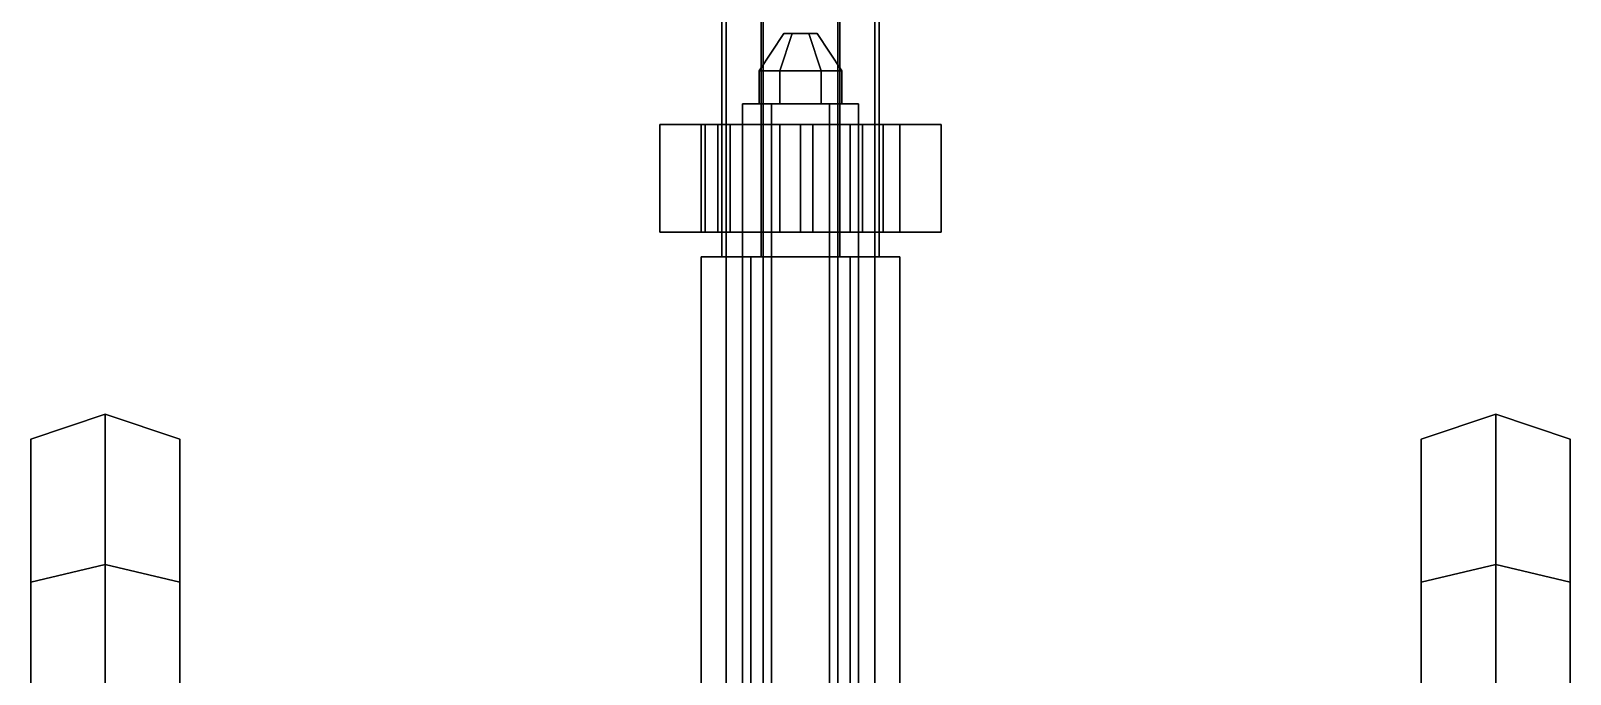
# Model space of a CAD drawing. Header units: millimetres. Extents: x -1.02 to 7, y -3.58 to 5.
# Drawn here: x -0.93 to 0.93, y 0.761 to 1.538 of the extents above; entities that cross this region are included whole.
import ezdxf

# ---------------------------------------------------------------- set-up
doc = ezdxf.new("R2010")
doc.units = ezdxf.units.MM
for name, color, linetype in [('barrel', 1, 'Continuous'), ('sleeve', 5, 'Continuous'), ('wheels', 2, 'Continuous')]:
    doc.layers.add(name, color=color, linetype=linetype)

msp = doc.modelspace()

# ---------------------------------------------------------------- linework, layer by layer
at = {"layer": 'barrel'}
for points in [[(-0.0475, 2.59, 1.3873), (-0.095, 2.59, 1.305), (-0.095, 1.265, 1.305), (-0.0475, 1.265, 1.3873)], [(-0.095, 2.59, 1.305), (-0.0475, 2.59, 1.2227), (-0.0475, 1.265, 1.2227), (-0.095, 1.265, 1.305)], [(0.0475, 2.59, 1.3873), (-0.0475, 2.59, 1.3873), (-0.0475, 1.265, 1.3873), (0.0475, 1.265, 1.3873)], [(-0.0475, 2.59, 1.2227), (0.0475, 2.59, 1.2227), (0.0475, 1.265, 1.2227), (-0.0475, 1.265, 1.2227)], [(0.095, 2.59, 1.305), (0.0475, 2.59, 1.3873), (0.0475, 1.265, 1.3873), (0.095, 1.265, 1.305)], [(0.0475, 2.59, 1.2227), (0.095, 2.59, 1.305), (0.095, 1.265, 1.305), (0.0475, 1.265, 1.2227)]]:
    msp.add_3dface(points, dxfattribs=at)
at = {"layer": 'sleeve'}
for points in [[(-0.045, 1.68, 1.1629), (-0.09, 1.68, 1.085), (-0.09, 0.725, 1.085), (-0.045, 0.725, 1.1629)], [(-0.09, 1.68, 1.085), (-0.045, 1.68, 1.0071), (-0.045, 0.725, 1.0071), (-0.09, 0.725, 1.085)], [(0.045, 1.68, 1.1629), (-0.045, 1.68, 1.1629), (-0.045, 0.725, 1.1629), (0.045, 0.725, 1.1629)], [(-0.045, 1.68, 1.0071), (0.045, 1.68, 1.0071), (0.045, 0.725, 1.0071), (-0.045, 0.725, 1.0071)], [(0.09, 1.68, 1.085), (0.045, 1.68, 1.1629), (0.045, 0.725, 1.1629), (0.09, 0.725, 1.085)], [(0.045, 1.68, 1.0071), (0.09, 1.68, 1.085), (0.09, 0.725, 1.085), (0.045, 0.725, 1.0071)], [(-0.025, 1.49, 1.4867), (-0.05, 1.49, 1.53), (-0.02, 1.535, 1.53), (-0.01, 1.535, 1.5127)], [(-0.05, 1.49, 1.53), (-0.025, 1.49, 1.5733), (-0.01, 1.535, 1.5473), (-0.02, 1.535, 1.53)], [(0.025, 1.49, 1.4867), (-0.025, 1.49, 1.4867), (-0.01, 1.535, 1.5127), (0.01, 1.535, 1.5127)], [(-0.025, 1.49, 1.5733), (0.025, 1.49, 1.5733), (0.01, 1.535, 1.5473), (-0.01, 1.535, 1.5473)], [(-0.01, 1.535, 1.5473), (0.01, 1.535, 1.5473), (0.02, 1.535, 1.53), (-0.02, 1.535, 1.53)], [(-0.02, 1.535, 1.53), (0.02, 1.535, 1.53), (0.01, 1.535, 1.5127), (-0.01, 1.535, 1.5127)], [(0.05, 1.49, 1.53), (0.025, 1.49, 1.4867), (0.01, 1.535, 1.5127), (0.02, 1.535, 1.53)], [(0.025, 1.49, 1.5733), (0.05, 1.49, 1.53), (0.02, 1.535, 1.53), (0.01, 1.535, 1.5473)], [(-0.025, 1.49, 1.5733), (-0.05, 1.49, 1.53), (-0.05, 1.45, 1.53), (-0.025, 1.45, 1.5733)], [(-0.05, 1.49, 1.53), (-0.025, 1.49, 1.4867), (-0.025, 1.45, 1.4867), (-0.05, 1.45, 1.53)], [(0.025, 1.49, 1.5733), (-0.025, 1.49, 1.5733), (-0.025, 1.45, 1.5733), (0.025, 1.45, 1.5733)], [(-0.025, 1.49, 1.4867), (0.025, 1.49, 1.4867), (0.025, 1.45, 1.4867), (-0.025, 1.45, 1.4867)], [(0.05, 1.49, 1.53), (0.025, 1.49, 1.5733), (0.025, 1.45, 1.5733), (0.05, 1.45, 1.53)], [(0.025, 1.49, 1.4867), (0.05, 1.49, 1.53), (0.05, 1.45, 1.53), (0.025, 1.45, 1.4867)], [(-0.035, 1.45, 1.6056), (-0.07, 1.45, 1.545), (-0.07, 0.105, 1.545), (-0.035, 0.105, 1.6056)], [(-0.07, 1.45, 1.545), (-0.035, 1.45, 1.4844), (-0.035, 0.105, 1.4844), (-0.07, 0.105, 1.545)], [(-0.05, 1.45, 1.53), (-0.07, 1.45, 1.545), (-0.035, 1.45, 1.6056), (-0.025, 1.45, 1.5733)], [(-0.025, 1.45, 1.4867), (-0.035, 1.45, 1.4844), (-0.07, 1.45, 1.545), (-0.05, 1.45, 1.53)], [(0.035, 1.45, 1.6056), (-0.035, 1.45, 1.6056), (-0.035, 0.105, 1.6056), (0.035, 0.105, 1.6056)], [(-0.035, 1.45, 1.4844), (0.035, 1.45, 1.4844), (0.035, 0.105, 1.4844), (-0.035, 0.105, 1.4844)], [(0.025, 1.45, 1.5733), (-0.025, 1.45, 1.5733), (-0.035, 1.45, 1.6056), (0.035, 1.45, 1.6056)], [(0.035, 1.45, 1.4844), (-0.035, 1.45, 1.4844), (-0.025, 1.45, 1.4867), (0.025, 1.45, 1.4867)], [(0.07, 1.45, 1.545), (0.05, 1.45, 1.53), (0.025, 1.45, 1.5733), (0.035, 1.45, 1.6056)], [(0.07, 1.45, 1.545), (0.035, 1.45, 1.4844), (0.025, 1.45, 1.4867), (0.05, 1.45, 1.53)], [(0.07, 1.45, 1.545), (0.035, 1.45, 1.6056), (0.035, 0.105, 1.6056), (0.07, 0.105, 1.545)], [(0.035, 1.45, 1.4844), (0.07, 1.45, 1.545), (0.07, 0.105, 1.545), (0.035, 0.105, 1.4844)], [(-0.1202, 1.425, 1.4252), (-0.17, 1.425, 1.305), (-0.17, 1.295, 1.305), (-0.1202, 1.295, 1.4252)], [(-0.17, 1.425, 1.305), (-0.1202, 1.425, 1.1848), (-0.1202, 1.295, 1.1848), (-0.17, 1.295, 1.305)], [(0.1202, 1.425, 1.4252), (0.17, 1.425, 1.305), (-0.17, 1.425, 1.305), (-0.1202, 1.425, 1.4252)], [(0.17, 1.425, 1.305), (0.1202, 1.425, 1.1848), (-0.1202, 1.425, 1.1848), (-0.17, 1.425, 1.305)], [(-0.09, 1.425, 1.45), (-0.1202, 1.425, 1.4252), (-0.1202, 1.295, 1.4252), (-0.09, 1.295, 1.45)], [(-0.1202, 1.425, 1.1848), (0, 1.425, 1.155), (0, 1.295, 1.155), (-0.1202, 1.295, 1.1848)], [(0.075, 1.425, 1.45), (0.1202, 1.425, 1.4252), (-0.1202, 1.425, 1.4252), (-0.09, 1.425, 1.45)], [(0.1202, 1.425, 1.1848), (0, 1.425, 1.155), (0, 1.425, 1.155), (-0.1202, 1.425, 1.1848)], [(0.1, 1.425, 1.6), (0.1, 1.425, 1.51), (-0.115, 1.425, 1.51), (-0.115, 1.425, 1.6)], [(-0.115, 1.425, 1.6), (-0.115, 1.425, 1.51), (-0.115, 1.295, 1.51), (-0.115, 1.295, 1.6)], [(-0.115, 1.295, 1.6), (-0.07, 1.295, 1.6), (-0.07, 1.425, 1.6), (-0.115, 1.425, 1.6)], [(-0.115, 1.425, 1.51), (-0.1, 1.425, 1.51), (-0.1, 1.295, 1.51), (-0.115, 1.295, 1.51)], [(-0.085, 1.425, 1.47), (-0.1, 1.425, 1.51), (0.09, 1.425, 1.51), (0.07, 1.425, 1.47)], [(-0.085, 1.295, 1.47), (-0.1, 1.295, 1.51), (-0.1, 1.425, 1.51), (-0.085, 1.425, 1.47)], [(-0.085, 1.425, 1.47), (-0.09, 1.425, 1.45), (-0.09, 1.295, 1.45), (-0.085, 1.295, 1.47)], [(0.07, 1.425, 1.47), (0.075, 1.425, 1.45), (-0.09, 1.425, 1.45), (-0.085, 1.425, 1.47)], [(0.015, 1.425, 1.64), (0.06, 1.425, 1.6), (-0.07, 1.425, 1.6), (-0.025, 1.425, 1.64)], [(-0.025, 1.425, 1.64), (-0.07, 1.425, 1.6), (-0.07, 1.295, 1.6), (-0.025, 1.295, 1.64)], [(-0.025, 1.295, 1.64), (0.015, 1.295, 1.64), (0.015, 1.425, 1.64), (-0.025, 1.425, 1.64)], [(0, 1.425, 1.155), (0.1202, 1.425, 1.1848), (0.1202, 1.295, 1.1848), (0, 1.295, 1.155)], [(0.015, 1.295, 1.64), (0.06, 1.295, 1.6), (0.06, 1.425, 1.6), (0.015, 1.425, 1.64)], [(0.06, 1.295, 1.6), (0.1, 1.295, 1.6), (0.1, 1.425, 1.6), (0.06, 1.425, 1.6)], [(0.07, 1.425, 1.47), (0.09, 1.425, 1.51), (0.09, 1.295, 1.51), (0.07, 1.295, 1.47)], [(0.07, 1.295, 1.47), (0.075, 1.295, 1.45), (0.075, 1.425, 1.45), (0.07, 1.425, 1.47)], [(0.1202, 1.425, 1.4252), (0.075, 1.425, 1.45), (0.075, 1.295, 1.45), (0.1202, 1.295, 1.4252)], [(0.09, 1.425, 1.51), (0.1, 1.425, 1.51), (0.1, 1.295, 1.51), (0.09, 1.295, 1.51)], [(0.1, 1.295, 1.6), (0.1, 1.295, 1.51), (0.1, 1.425, 1.51), (0.1, 1.425, 1.6)], [(0.17, 1.425, 1.305), (0.1202, 1.425, 1.4252), (0.1202, 1.295, 1.4252), (0.17, 1.295, 1.305)], [(0.1202, 1.425, 1.1848), (0.17, 1.425, 1.305), (0.17, 1.295, 1.305), (0.1202, 1.295, 1.1848)], [(-0.17, 1.295, 1.305), (0.17, 1.295, 1.305), (0.1202, 1.295, 1.4252), (-0.1202, 1.295, 1.4252)], [(-0.1202, 1.295, 1.1848), (0.1202, 1.295, 1.1848), (0.17, 1.295, 1.305), (-0.17, 1.295, 1.305)], [(-0.1202, 1.295, 1.4252), (0.1202, 1.295, 1.4252), (0.075, 1.295, 1.45), (-0.09, 1.295, 1.45)], [(0, 1.295, 1.155), (0, 1.295, 1.155), (0.1202, 1.295, 1.1848), (-0.1202, 1.295, 1.1848)], [(-0.115, 1.295, 1.51), (0.1, 1.295, 1.51), (0.1, 1.295, 1.6), (-0.115, 1.295, 1.6)], [(0.09, 1.295, 1.51), (-0.1, 1.295, 1.51), (-0.085, 1.295, 1.47), (0.07, 1.295, 1.47)], [(-0.09, 1.295, 1.45), (0.075, 1.295, 1.45), (0.07, 1.295, 1.47), (-0.085, 1.295, 1.47)], [(-0.07, 1.295, 1.6), (0.06, 1.295, 1.6), (0.015, 1.295, 1.64), (-0.025, 1.295, 1.64)], [(-0.06, 1.265, 1.4089), (-0.12, 1.265, 1.305), (-0.12, 0.265, 1.305), (-0.06, 0.265, 1.4089)], [(-0.12, 1.265, 1.305), (-0.06, 1.265, 1.2011), (-0.06, 0.265, 1.2011), (-0.12, 0.265, 1.305)], [(-0.095, 1.265, 1.305), (-0.0475, 1.265, 1.2227), (-0.06, 1.265, 1.2011), (-0.12, 1.265, 1.305)], [(-0.0475, 1.265, 1.3873), (-0.095, 1.265, 1.305), (-0.12, 1.265, 1.305), (-0.06, 1.265, 1.4089)], [(0.06, 1.265, 1.4089), (-0.06, 1.265, 1.4089), (-0.06, 0.265, 1.4089), (0.06, 0.265, 1.4089)], [(-0.06, 1.265, 1.2011), (0.06, 1.265, 1.2011), (0.06, 0.265, 1.2011), (-0.06, 0.265, 1.2011)], [(0.0475, 1.265, 1.3873), (-0.0475, 1.265, 1.3873), (-0.06, 1.265, 1.4089), (0.06, 1.265, 1.4089)], [(-0.0475, 1.265, 1.2227), (0.0475, 1.265, 1.2227), (0.06, 1.265, 1.2011), (-0.06, 1.265, 1.2011)], [(0.095, 1.265, 1.305), (0.0475, 1.265, 1.3873), (0.06, 1.265, 1.4089), (0.12, 1.265, 1.305)], [(0.0475, 1.265, 1.2227), (0.095, 1.265, 1.305), (0.12, 1.265, 1.305), (0.06, 1.265, 1.2011)], [(0.12, 1.265, 1.305), (0.06, 1.265, 1.4089), (0.06, 0.265, 1.4089), (0.12, 0.265, 1.305)], [(0.06, 1.265, 1.2011), (0.12, 1.265, 1.305), (0.12, 0.265, 1.305), (0.06, 0.265, 1.2011)]]:
    msp.add_3dface(points, dxfattribs=at)
at = {"layer": 'wheels'}
for points in [[(-0.84, 0.8934, 1.0584), (-0.84, 1.075, 0.62), (-0.93, 1.045, 0.62), (-0.93, 0.8722, 1.0372)], [(-0.84, 1.075, 0.62), (-0.84, 0.8934, 0.1816), (-0.93, 0.8722, 0.2028), (-0.93, 1.045, 0.62)], [(-0.84, 1.075, 0.62), (-0.84, 0.8934, 1.0584), (-0.75, 0.8722, 1.0372), (-0.75, 1.045, 0.62)], [(-0.84, 0.8934, 0.1816), (-0.84, 1.075, 0.62), (-0.75, 1.045, 0.62), (-0.75, 0.8722, 0.2028)], [(0.84, 1.075, 0.62), (0.84, 0.8934, 0.1816), (0.75, 0.8722, 0.2028), (0.75, 1.045, 0.62)], [(0.84, 0.8934, 1.0584), (0.84, 1.075, 0.62), (0.75, 1.045, 0.62), (0.75, 0.8722, 1.0372)], [(0.84, 1.075, 0.62), (0.84, 0.8934, 1.0584), (0.93, 0.8722, 1.0372), (0.93, 1.045, 0.62)], [(0.84, 0.8934, 0.1816), (0.84, 1.075, 0.62), (0.93, 1.045, 0.62), (0.93, 0.8722, 0.2028)], [(-0.93, 1.045, 0.62), (-0.93, 0.0378, 1.0372), (-0.93, 0.455, 1.21), (-0.93, 0.8722, 1.0372)], [(-0.93, 0.8722, 0.2028), (-0.93, -0.135, 0.62), (-0.93, 0.0378, 1.0372), (-0.93, 1.045, 0.62)], [(-0.75, 0.0378, 0.2028), (-0.75, 1.045, 0.62), (-0.75, 0.8722, 1.0372), (-0.75, -0.135, 0.62)], [(-0.75, 0.455, 0.03), (-0.75, 0.8722, 0.2028), (-0.75, 1.045, 0.62), (-0.75, 0.0378, 0.2028)], [(0.75, 0.455, 1.21), (0.75, 0.8722, 1.0372), (0.75, 1.045, 0.62), (0.75, 0.0378, 1.0372)], [(0.75, 0.0378, 1.0372), (0.75, 1.045, 0.62), (0.75, 0.8722, 0.2028), (0.75, -0.135, 0.62)], [(0.93, 0.8722, 1.0372), (0.93, -0.135, 0.62), (0.93, 0.0378, 0.2028), (0.93, 1.045, 0.62)], [(0.93, 1.045, 0.62), (0.93, 0.0378, 0.2028), (0.93, 0.455, 0.03), (0.93, 0.8722, 0.2028)], [(-0.84, 0.455, 1.24), (-0.84, 0.8934, 1.0584), (-0.93, 0.8722, 1.0372), (-0.93, 0.455, 1.21)], [(-0.84, 0.8934, 0.1816), (-0.84, 0.455), (-0.93, 0.455, 0.03), (-0.93, 0.8722, 0.2028)], [(-0.84, 0.8934, 1.0584), (-0.84, 0.455, 1.24), (-0.75, 0.455, 1.21), (-0.75, 0.8722, 1.0372)], [(-0.84, 0.455), (-0.84, 0.8934, 0.1816), (-0.75, 0.8722, 0.2028), (-0.75, 0.455, 0.03)], [(0.84, 0.8934, 0.1816), (0.84, 0.455), (0.75, 0.455, 0.03), (0.75, 0.8722, 0.2028)], [(0.84, 0.455, 1.24), (0.84, 0.8934, 1.0584), (0.75, 0.8722, 1.0372), (0.75, 0.455, 1.21)], [(0.84, 0.8934, 1.0584), (0.84, 0.455, 1.24), (0.93, 0.455, 1.21), (0.93, 0.8722, 1.0372)], [(0.84, 0.455), (0.84, 0.8934, 0.1816), (0.93, 0.8722, 0.2028), (0.93, 0.455, 0.03)], [(-0.93, 0.455, 0.03), (-0.93, 0.0378, 0.2028), (-0.93, -0.135, 0.62), (-0.93, 0.8722, 0.2028)], [(-0.75, -0.135, 0.62), (-0.75, 0.8722, 1.0372), (-0.75, 0.455, 1.21), (-0.75, 0.0378, 1.0372)], [(0.75, -0.135, 0.62), (0.75, 0.8722, 0.2028), (0.75, 0.455, 0.03), (0.75, 0.0378, 0.2028)], [(0.93, 0.455, 1.21), (0.93, 0.0378, 1.0372), (0.93, -0.135, 0.62), (0.93, 0.8722, 1.0372)]]:
    msp.add_3dface(points, dxfattribs=at)

doc.saveas('drawing.dxf')
